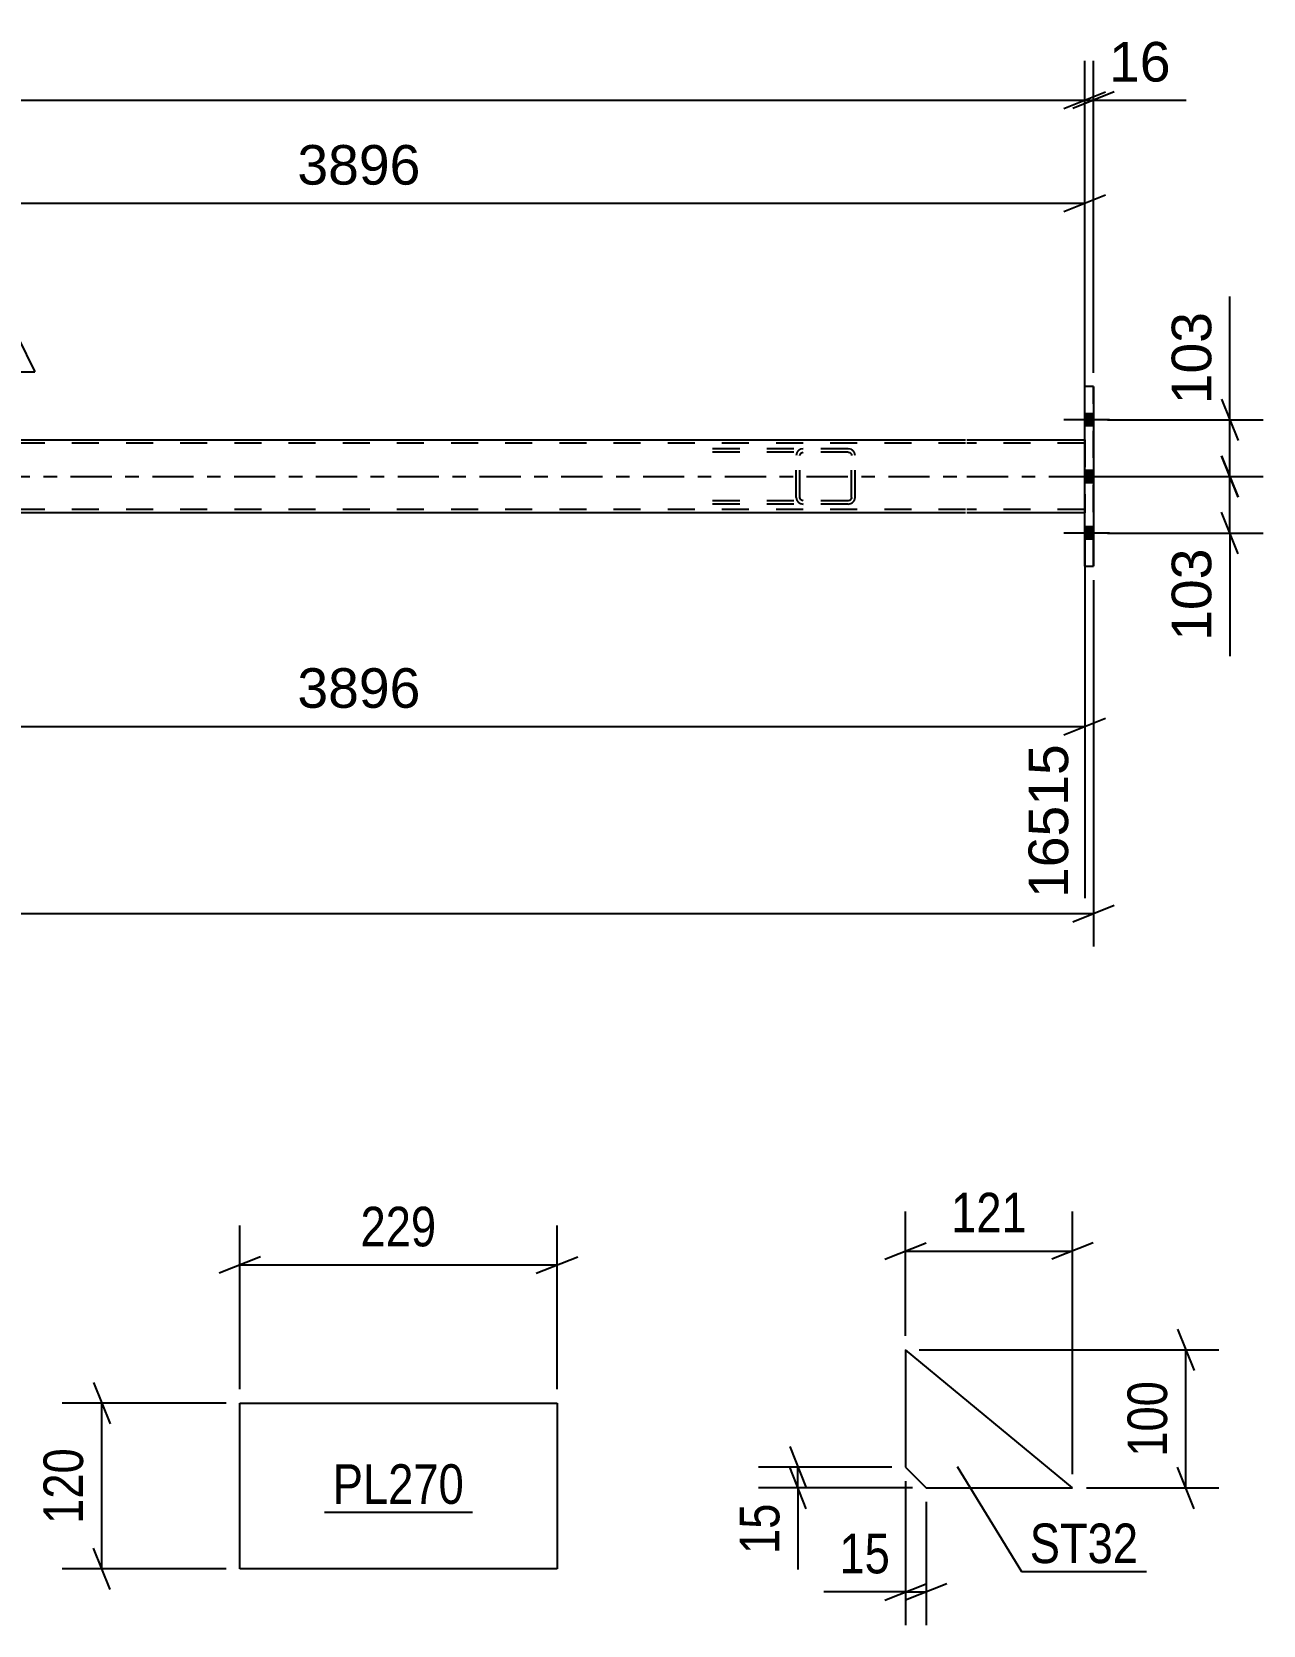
# Model space of a CAD drawing. Header units: millimetres. Extents: x 0 to 841, y 0 to 594.
# Drawn here: x 621.7 to 710.8, y 145.6 to 260.9 of the extents above; entities that cross this region are included whole.
import ezdxf

# ---------------------------------------------------------------- set-up
doc = ezdxf.new("R2010")
doc.units = ezdxf.units.MM
doc.linetypes.add('DXK_LINE_DOT2', pattern=[3.9198, 1.9599, -1.9599])
doc.linetypes.add('DXK_LINE_DOT3', pattern=[5.9187, 2.979, -0.9799, 0.9799, -0.9799])
doc.styles.add('Arial', font='ARIAL.TTF', dxfattribs={"height": 0.2})
doc.styles.add('Arial Narrow', font='ARIALN.TTF', dxfattribs={"height": 0.2})

# ---------------------------------------------------------------- blocks, each defined once
blk = doc.blocks.new('Part-317311647-4265 - 4212')
at = {"color": 7, "linetype": 'DXK_LINE_DOT2'}
for p, q in [((680.79, 230.75), (669.93, 230.75)), ((677.55, 230.75), (677.36, 230.71)), ((680.98, 230.71), (680.79, 230.75)), ((680.79, 230.51), (669.93, 230.51)), ((677.08, 230.45), (677.04, 230.27)), ((677.04, 227.23), (677.04, 230.27)), ((677.3, 230.27), (677.32, 230.36)), ((677.3, 227.23), (677.3, 230.27)), ((677.32, 230.36), (677.37, 230.44)), ((677.37, 230.44), (677.46, 230.49)), ((677.46, 230.49), (677.55, 230.51)), ((680.79, 230.51), (680.89, 230.49)), ((680.89, 230.49), (680.97, 230.44)), ((680.97, 230.44), (681.03, 230.36)), ((681.03, 230.36), (681.04, 230.27)), ((681.04, 227.23), (681.04, 230.27)), ((681.3, 230.27), (681.26, 230.45)), ((681.3, 227.23), (681.3, 230.27)), ((677.04, 227.23), (677.08, 227.04)), ((677.32, 227.14), (677.3, 227.23)), ((681.04, 227.23), (681.03, 227.14)), ((681.26, 227.04), (681.3, 227.23)), ((680.79, 226.99), (669.93, 226.99)), ((680.79, 226.75), (669.93, 226.75)), ((677.37, 227.06), (677.32, 227.14)), ((677.36, 226.78), (677.55, 226.75)), ((677.46, 227.01), (677.37, 227.06)), ((677.55, 226.99), (677.46, 227.01)), ((680.89, 227.01), (680.79, 226.99)), ((680.79, 226.75), (680.98, 226.78)), ((680.97, 227.06), (680.89, 227.01)), ((681.03, 227.14), (680.97, 227.06))]:
    blk.add_line(p, q, dxfattribs=at)
for centre, start, end in [((677.53, 230.25), 110.7583, 155.6801), ((680.81, 230.25), 24.3199, 69.2417), ((677.53, 227.25), 204.3199, 249.2417), ((680.81, 227.25), 290.7583, 335.6801)]:
    blk.add_arc(centre, 0.496, start, end, dxfattribs=at)
blk = doc.blocks.new('Part-317311647-4267 - 4212')
at = {"color": 2, "linetype": 'Continuous'}
for p, q in [((697.92, 235.25), (697.92, 235.25)), ((697.92, 222.25), (697.92, 235.25)), ((698.56, 235.25), (697.92, 235.25)), ((698.56, 235.25), (698.56, 235.25)), ((698.56, 235.25), (698.56, 222.25)), ((697.92, 222.25), (697.92, 222.25)), ((697.92, 222.25), (698.56, 222.25)), ((698.56, 222.25), (698.56, 222.25))]:
    blk.add_line(p, q, dxfattribs=at)
at = {"color": 7, "linetype": 'DXK_LINE_DOT2'}
for p, q in [((697.92, 222.25), (697.92, 235.25)), ((698.56, 222.25), (698.56, 235.25))]:
    blk.add_line(p, q, dxfattribs=at)
blk = doc.blocks.new('Part-317311647-4473 - 4212')
at = {"color": 2, "linetype": 'Continuous'}
for p, q in [((115.52, 231.39), (689.3, 231.39)), ((689.4, 231.39), (697.92, 231.39)), ((689.3, 226.11), (115.52, 226.11)), ((697.92, 226.11), (689.4, 226.11))]:
    blk.add_line(p, q, dxfattribs=at)
at = {"color": 7, "linetype": 'DXK_LINE_DOT2'}
for p, q in [((689.3, 231.15), (115.52, 231.15)), ((697.92, 231.15), (689.4, 231.15)), ((697.92, 231.39), (697.92, 226.11)), ((697.92, 226.11), (697.92, 231.39)), ((697.92, 231.15), (697.92, 231.15)), ((689.3, 226.35), (115.52, 226.35)), ((697.92, 226.35), (689.4, 226.35)), ((697.92, 226.35), (697.92, 226.35)), ((697.92, 226.11), (697.92, 226.11))]:
    blk.add_line(p, q, dxfattribs=at)
at = {"color": 7, "linetype": 'DXK_LINE_DOT3'}
for p, q in [((115.52, 228.75), (689.3, 228.75)), ((689.4, 228.75), (697.92, 228.75))]:
    blk.add_line(p, q, dxfattribs=at)
blk = doc.blocks.new('Bolt-317311647-4480 - 4212')
at = {"linetype": 'Continuous'}
for points in [[(697.92, 233.29), (697.92, 232.41), (698.56, 232.41), (698.56, 233.29)], [(697.92, 233.29), (697.92, 232.41), (698.56, 232.41), (698.56, 233.29)], [(697.92, 233.29), (697.92, 232.41), (698.56, 232.41), (698.56, 233.29)], [(697.92, 229.17), (697.92, 228.29), (698.56, 228.29), (698.56, 229.17)], [(697.92, 229.17), (697.92, 228.29), (698.56, 228.29), (698.56, 229.17)], [(697.92, 225.09), (697.92, 224.21), (698.56, 224.21), (698.56, 225.09)], [(697.92, 225.09), (697.92, 224.21), (698.56, 224.21), (698.56, 225.09)], [(697.92, 225.09), (697.92, 224.21), (698.56, 224.21), (698.56, 225.09)]]:
    blk.add_hatch(color=1, dxfattribs=at).paths.add_polyline_path(points)
at = {"color": 1, "linetype": 'Continuous'}
for p, q in [((698.56, 233.29), (697.92, 233.29)), ((698.56, 233.29), (697.92, 233.29)), ((698.56, 233.29), (697.92, 233.29)), ((699.72, 232.85), (696.4, 232.85)), ((699.72, 232.85), (696.4, 232.85)), ((699.72, 232.85), (696.4, 232.85)), ((698.56, 232.41), (697.92, 232.41)), ((698.56, 232.41), (697.92, 232.41)), ((698.56, 232.41), (697.92, 232.41)), ((699.72, 228.73), (696.4, 228.73)), ((699.72, 228.73), (696.4, 228.73)), ((698.56, 229.17), (697.92, 229.17)), ((698.56, 229.17), (697.92, 229.17)), ((698.56, 228.29), (697.92, 228.29)), ((698.56, 228.29), (697.92, 228.29)), ((698.56, 225.09), (697.92, 225.09)), ((698.56, 225.09), (697.92, 225.09)), ((698.56, 225.09), (697.92, 225.09)), ((699.72, 224.65), (696.4, 224.65)), ((699.72, 224.65), (696.4, 224.65)), ((699.72, 224.65), (696.4, 224.65)), ((698.56, 224.21), (697.92, 224.21)), ((698.56, 224.21), (697.92, 224.21)), ((698.56, 224.21), (697.92, 224.21))]:
    blk.add_line(p, q, dxfattribs=at)
blk = doc.blocks.new('Part-317311647-6562 - 6558')
at = {"color": 2, "linetype": 'Continuous'}
for p, q in [((636.78, 149.67), (636.78, 161.67)), ((636.78, 161.67), (659.73, 161.67)), ((659.73, 161.67), (659.73, 149.67)), ((659.73, 149.67), (636.78, 149.67))]:
    blk.add_line(p, q, dxfattribs=at)
blk = doc.blocks.new('Part-317311647-6647 - 6641')
at = {"color": 2, "linetype": 'Continuous'}
for p, q in [((697.04, 155.53), (684.95, 165.53)), ((684.95, 165.53), (684.95, 157.03)), ((684.95, 157.03), (686.45, 155.53)), ((686.45, 155.53), (697.04, 155.53))]:
    blk.add_line(p, q, dxfattribs=at)
blk = doc.blocks.new('StraightDimension-317311647-4527 - 4212')
at = {"color": 7, "linetype": 'Continuous'}
for p, q in [((707.83, 230.25), (709.03, 227.25)), ((699.56, 228.75), (710.83, 228.75)), ((708.43, 224.65), (708.43, 228.75)), ((709.03, 223.15), (707.83, 226.15)), ((699.56, 224.65), (710.83, 224.65)), ((708.43, 224.65), (708.43, 215.73)), ((708.43, 224.65), (708.43, 215.73))]:
    blk.add_line(p, q, dxfattribs=at)
at = {"color": 0}
blk.add_wipeout([(707.68, 224.12), (703.48, 224.12), (703.48, 216.25), (707.68, 216.25)], dxfattribs=at)
at = {"color": 3, "style": 'Arial'}
blk.add_text('103', height=2.865, rotation=90.0002, dxfattribs=at).set_placement((707.08, 216.85))
blk = doc.blocks.new('StraightDimension-317311647-4535 - 4212')
at = {"color": 7, "linetype": 'Continuous'}
for p, q in [((708.43, 232.85), (708.43, 241.77)), ((708.43, 232.85), (708.43, 241.77)), ((707.83, 234.35), (709.03, 231.35)), ((699.56, 232.85), (710.83, 232.85)), ((708.43, 228.75), (708.43, 232.85)), ((709.03, 227.25), (707.83, 230.25)), ((699.56, 228.75), (710.83, 228.75))]:
    blk.add_line(p, q, dxfattribs=at)
at = {"color": 0}
blk.add_wipeout([(707.68, 241.24), (703.48, 241.24), (703.48, 233.37), (707.68, 233.37)], dxfattribs=at)
at = {"color": 3, "style": 'Arial'}
blk.add_text('103', height=2.865, rotation=90.0002, dxfattribs=at).set_placement((707.08, 233.97))
blk = doc.blocks.new('StraightDimension-317311647-4544 - 4212')
at = {"color": 7, "linetype": 'Continuous'}
for p, q in [((592.85, 232.79), (592.85, 251.37)), ((697.92, 232.39), (697.92, 251.37)), ((594.35, 249.12), (591.35, 247.92)), ((696.42, 247.92), (699.42, 249.12)), ((592.85, 248.52), (697.92, 248.52))]:
    blk.add_line(p, q, dxfattribs=at)
at = {"color": 0}
blk.add_wipeout([(650.43, 249.27), (650.43, 253.47), (640.34, 253.47), (640.34, 249.27)], dxfattribs=at)
at = {"color": 3, "style": 'Arial'}
blk.add_text('3896', height=2.865, dxfattribs=at).set_placement((640.94, 249.87))
blk = doc.blocks.new('StraightDimension-317311647-4585 - 4212')
at = {"color": 7, "linetype": 'Continuous'}
for p, q in [((697.92, 225.13), (697.92, 198.23)), ((592.85, 224.71), (592.85, 198.23)), ((594.35, 211.25), (591.35, 210.05)), ((696.42, 210.05), (699.42, 211.25)), ((592.85, 210.65), (697.92, 210.65))]:
    blk.add_line(p, q, dxfattribs=at)
at = {"color": 0}
blk.add_wipeout([(650.43, 211.4), (650.43, 215.6), (640.34, 215.6), (640.34, 211.4)], dxfattribs=at)
at = {"color": 3, "style": 'Arial'}
blk.add_text('3896', height=2.865, dxfattribs=at).set_placement((640.94, 212))
at = {"color": 0, "linetype": 'Continuous'}
blk.add_wipeout([(697.32, 209.95), (693.12, 209.95), (693.12, 197.63), (697.32, 197.63)], dxfattribs=at)
at = {"color": 3, "linetype": 'Continuous', "style": 'Arial'}
blk.add_text('16515', height=2.865, rotation=90.0002, dxfattribs=at).set_placement((696.72, 198.23))
blk = doc.blocks.new('StraightDimension-317311647-4638 - 4212')
at = {"color": 7, "linetype": 'Continuous'}
for p, q in [((698.56, 221.25), (698.56, 194.72)), ((697.06, 196.52), (700.06, 197.72)), ((106.26, 197.12), (698.56, 197.12))]:
    blk.add_line(p, q, dxfattribs=at)
blk = doc.blocks.new('StraightDimension-317311647-8574 - 4212')
at = {"color": 7, "linetype": 'Continuous'}
for p, q in [((697.92, 236.25), (697.92, 258.83)), ((698.56, 236.25), (698.56, 258.83)), ((696.42, 255.38), (699.42, 256.58)), ((700.06, 256.58), (697.06, 255.38)), ((697.92, 255.98), (698.56, 255.98)), ((698.56, 255.98), (705.26, 255.98)), ((698.56, 255.98), (705.26, 255.98))]:
    blk.add_line(p, q, dxfattribs=at)
at = {"color": 0}
blk.add_wipeout([(704.73, 256.73), (704.73, 260.93), (699.08, 260.93), (699.08, 256.73)], dxfattribs=at)
at = {"color": 3, "style": 'Arial'}
blk.add_text('16', height=2.865, dxfattribs=at).set_placement((699.68, 257.33))
blk = doc.blocks.new('StraightDimension-317311647-8575 - 4212')
at = {"color": 7, "linetype": 'Continuous'}
for p, q in [((697.92, 236.25), (697.92, 258.83)), ((696.42, 255.38), (699.42, 256.58)), ((106.9, 255.98), (697.92, 255.98))]:
    blk.add_line(p, q, dxfattribs=at)
blk = doc.blocks.new('StraightDimension-317311647-6564 - 6558')
at = {"color": 7, "linetype": 'Continuous'}
for p, q in [((636.78, 162.67), (636.78, 174.52)), ((659.73, 162.67), (659.73, 174.52)), ((638.28, 172.27), (635.28, 171.07)), ((658.23, 171.07), (661.23, 172.27)), ((636.78, 171.67), (659.73, 171.67))]:
    blk.add_line(p, q, dxfattribs=at)
at = {"color": 0}
blk.add_wipeout([(651.6, 172.42), (651.6, 176.62), (644.91, 176.62), (644.91, 172.42)], dxfattribs=at)
at = {"color": 3, "style": 'Arial Narrow'}
blk.add_text('229', height=2.863, dxfattribs=at).set_placement((645.51, 173.02))
blk = doc.blocks.new('StraightDimension-317311647-6575 - 6558')
at = {"color": 7, "linetype": 'Continuous'}
for p, q in [((626.18, 163.17), (627.38, 160.17)), ((635.78, 161.67), (623.93, 161.67)), ((626.78, 149.67), (626.78, 161.67)), ((627.38, 148.17), (626.18, 151.17)), ((635.78, 149.67), (623.93, 149.67))]:
    blk.add_line(p, q, dxfattribs=at)
at = {"color": 0}
blk.add_wipeout([(626.03, 159.02), (621.83, 159.02), (621.83, 152.33), (626.03, 152.33)], dxfattribs=at)
at = {"color": 3, "style": 'Arial Narrow'}
blk.add_text('120', height=2.863, rotation=90.0002, dxfattribs=at).set_placement((625.43, 152.93))
blk = doc.blocks.new('StraightDimension-317311647-6677 - 6641')
at = {"color": 7, "linetype": 'Continuous'}
for p, q in [((684.95, 156.03), (684.95, 145.6)), ((686.45, 154.53), (686.45, 145.6)), ((684.95, 148), (679.04, 148)), ((684.95, 148), (679.04, 148)), ((683.45, 147.4), (686.45, 148.6)), ((687.95, 148.6), (684.95, 147.4)), ((684.95, 148), (686.45, 148))]:
    blk.add_line(p, q, dxfattribs=at)
at = {"color": 0}
blk.add_wipeout([(684.42, 148.75), (684.42, 152.95), (679.57, 152.95), (679.57, 148.75)], dxfattribs=at)
at = {"color": 3, "style": 'Arial Narrow'}
blk.add_text('15', height=2.863, dxfattribs=at).set_placement((680.17, 149.35))
blk = doc.blocks.new('StraightDimension-317311647-6670 - 6641')
at = {"color": 7, "linetype": 'Continuous'}
for p, q in [((684.95, 166.53), (684.95, 175.53)), ((697.04, 156.53), (697.04, 175.53)), ((683.45, 172.08), (686.45, 173.28)), ((698.54, 173.28), (695.54, 172.08)), ((684.95, 172.68), (697.04, 172.68))]:
    blk.add_line(p, q, dxfattribs=at)
at = {"color": 0}
blk.add_wipeout([(694.33, 173.43), (694.33, 177.63), (687.65, 177.63), (687.65, 173.43)], dxfattribs=at)
at = {"color": 3, "style": 'Arial Narrow'}
blk.add_text('121', height=2.863, dxfattribs=at).set_placement((688.25, 174.03))
blk = doc.blocks.new('StraightDimension-317311647-6658 - 6641')
at = {"color": 7, "linetype": 'Continuous'}
for p, q in [((676.57, 158.53), (677.77, 155.53)), ((683.95, 157.03), (674.32, 157.03)), ((677.77, 154.03), (676.57, 157.03)), ((677.17, 155.53), (677.17, 157.03)), ((685.45, 155.53), (674.32, 155.53)), ((677.17, 155.53), (677.17, 149.62)), ((677.17, 155.53), (677.17, 149.62))]:
    blk.add_line(p, q, dxfattribs=at)
at = {"color": 0}
blk.add_wipeout([(676.42, 155), (672.22, 155), (672.22, 150.15), (676.42, 150.15)], dxfattribs=at)
at = {"color": 3, "style": 'Arial Narrow'}
blk.add_text('15', height=2.863, rotation=90.0002, dxfattribs=at).set_placement((675.82, 150.75))
blk = doc.blocks.new('StraightDimension-317311647-6649 - 6641')
at = {"color": 7, "linetype": 'Continuous'}
for p, q in [((704.63, 167.03), (705.83, 164.03)), ((685.95, 165.53), (707.63, 165.53)), ((705.23, 155.53), (705.23, 165.53)), ((705.83, 154.03), (704.63, 157.03)), ((698.04, 155.53), (707.63, 155.53))]:
    blk.add_line(p, q, dxfattribs=at)
at = {"color": 0}
blk.add_wipeout([(704.48, 163.87), (700.28, 163.87), (700.28, 157.19), (704.48, 157.19)], dxfattribs=at)
at = {"color": 3, "style": 'Arial Narrow'}
blk.add_text('100', height=2.863, rotation=90.0002, dxfattribs=at).set_placement((703.88, 157.79))
blk = doc.blocks.new('SectionMark-317311647-4703 - 4212')
at = {"color": 6, "linetype": 'Continuous'}
for p, q in [((571.97, 236.32), (573.22, 238.82)), ((573.22, 231.82), (573.22, 238.82)), ((620.7, 231.82), (620.7, 238.82)), ((620.7, 238.82), (621.95, 236.32)), ((573.22, 231.82), (581.22, 231.82)), ((620.7, 231.82), (612.7, 231.82))]:
    blk.add_line(p, q, dxfattribs=at)
at = {"color": 0, "linetype": 'Continuous'}
for points in [[(577.82, 232.82), (577.82, 236.32), (574.97, 236.32), (574.97, 232.82)], [(618.95, 232.82), (618.95, 236.32), (616.1, 236.32), (616.1, 232.82)]]:
    blk.add_wipeout(points, dxfattribs=at)
at = {"linetype": 'Continuous'}
for points in [[(574.47, 236.32), (573.22, 236.32), (573.22, 238.82)], [(620.7, 236.32), (619.45, 236.32), (620.7, 238.82)]]:
    blk.add_hatch(color=6, dxfattribs=at).paths.add_polyline_path(points)
at = {"color": 6, "linetype": 'Continuous'}
for p, q in [((573.22, 238.82), (574.47, 236.32)), ((620.7, 238.82), (619.45, 236.32)), ((574.47, 236.32), (571.97, 236.32)), ((619.45, 236.32), (621.95, 236.32))]:
    blk.add_line(p, q, dxfattribs=at)
at = {"color": 3, "linetype": 'Continuous', "style": 'Arial'}
for p in [(574.97, 232.82), (616.1, 232.82)]:
    blk.add_text('F', height=3.34, dxfattribs=at).set_placement(p)
blk = doc.blocks.new('Mark-317311647-6560 - 6558')
at = {"color": 30, "linetype": 'Continuous'}
blk.add_line((642.9, 153.78), (653.61, 153.78), dxfattribs=at)
at = {"color": 0}
blk.add_wipeout([(653.01, 154.38), (653.01, 157.38), (643.5, 157.38), (643.5, 154.38)], dxfattribs=at)
blk.add_wipeout([(653.01, 154.38), (653.01, 157.38), (643.5, 157.38), (643.5, 154.38)], dxfattribs=at)
at = {"color": 3, "style": 'Arial Narrow'}
blk.add_text('PL270', height=2.863, dxfattribs=at).set_placement((643.5, 154.38))
blk = doc.blocks.new('Mark-317311647-6643 - 6641')
at = {"color": 30, "linetype": 'Continuous'}
for p, q in [((688.69, 157.09), (693.34, 149.49)), ((693.34, 149.49), (702.39, 149.49))]:
    blk.add_line(p, q, dxfattribs=at)
at = {"color": 0}
blk.add_wipeout([(701.79, 150.09), (701.79, 153.09), (693.94, 153.09), (693.94, 150.09)], dxfattribs=at)
blk.add_wipeout([(701.79, 150.09), (701.79, 153.09), (693.94, 153.09), (693.94, 150.09)], dxfattribs=at)
at = {"color": 3, "style": 'Arial Narrow'}
blk.add_text('ST32', height=2.863, dxfattribs=at).set_placement((693.94, 150.09))

msp = doc.modelspace()

# ---------------------------------------------------------------- block references
for name in ['Part-317311647-4267 - 4212', 'Bolt-317311647-4480 - 4212', 'Part-317311647-4473 - 4212', 'Part-317311647-4265 - 4212', 'StraightDimension-317311647-6564 - 6558', 'Part-317311647-6647 - 6641', 'Part-317311647-6562 - 6558']:
    msp.add_blockref(name, (0, 0))

# ---------------------------------------------------------------- next in the draw order: block references
for name in ['StraightDimension-317311647-4527 - 4212', 'StraightDimension-317311647-6575 - 6558', 'Mark-317311647-6560 - 6558', 'StraightDimension-317311647-6677 - 6641']:
    msp.add_blockref(name, (0, 0))

# ---------------------------------------------------------------- next in the draw order: block references
for name in ['StraightDimension-317311647-4535 - 4212', 'StraightDimension-317311647-4585 - 4212', 'StraightDimension-317311647-6670 - 6641']:
    msp.add_blockref(name, (0, 0))

# ---------------------------------------------------------------- next in the draw order: block references
for name in ['StraightDimension-317311647-4544 - 4212', 'StraightDimension-317311647-4638 - 4212', 'StraightDimension-317311647-6658 - 6641']:
    msp.add_blockref(name, (0, 0))

# ---------------------------------------------------------------- next in the draw order: block references
for name in ['StraightDimension-317311647-8574 - 4212', 'StraightDimension-317311647-6649 - 6641']:
    msp.add_blockref(name, (0, 0))

# ---------------------------------------------------------------- next in the draw order: block references
for name in ['StraightDimension-317311647-8575 - 4212', 'Mark-317311647-6643 - 6641']:
    msp.add_blockref(name, (0, 0))

# ---------------------------------------------------------------- next in the draw order: block references
msp.add_blockref('SectionMark-317311647-4703 - 4212', (0, 0))

doc.saveas('drawing.dxf')
